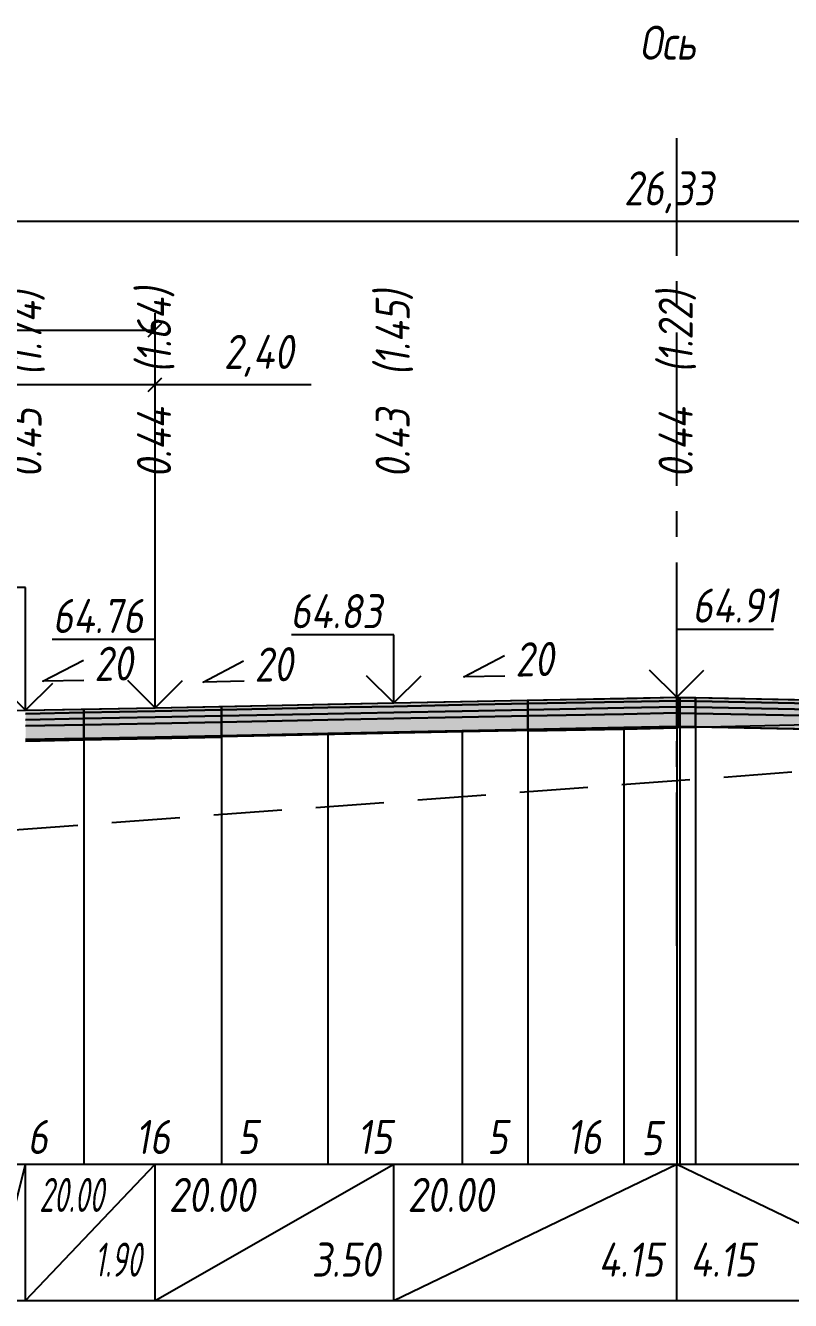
# Model space of a CAD drawing. Extents: x -717 to 1451, y -133302 to 233.
# Drawn here: x -351.8 to -295.7, y -126435.9 to -126342.3 of the extents above; entities that cross this region are included whole.
import ezdxf
from ezdxf.enums import TextEntityAlignment as Align

# ---------------------------------------------------------------- set-up
doc = ezdxf.new("R2010")
doc.units = 0
doc.linetypes.add('осевая2', pattern=[1.125, 0.75, -0.125, 0.125, -0.125])
doc.linetypes.add('штриховая', pattern=[0.75, 0.5, -0.25])
for name, color, linetype in [('Интерполированный поперечник', 2, 'Continuous'), ('Код_514', 1, 'Continuous'), ('Контур_400', 7, 'Continuous'), ('Контур_508', 7, 'Continuous'), ('Контур_513', 7, 'Continuous'), ('Контур_818', 7, 'Continuous'), ('Красный поперечник', 1, 'Continuous'), ('Объём_2501', 7, 'Continuous'), ('Ось', 1, 'осевая2'), ('Откосы', 7, 'Continuous'), ('Отметки покрытия', 7, 'Continuous'), ('Рабочие отметки', 7, 'Continuous'), ('Рабочие отметки доп.', 7, 'Continuous'), ('Слои выравнивания', 7, 'Continuous'), ('Таблица', 7, 'Continuous'), ('Уклоны проезжей части', 7, 'Continuous'), ('Черный поперечник', 3, 'Continuous')]:
    doc.layers.add(name, color=color, linetype=linetype)
for name, color, linetype, true_color in [('Контур_2570', 7, 'Continuous', 0x80ff00), ('Контур_2725', 7, 'Continuous', 0x323232), ('Контур_2760', 7, 'Continuous', 0x323232), ('Контур_2761', 7, 'Continuous', 0x323232), ('Контур_2762', 7, 'Continuous', 0x323232), ('Контур_2763', 7, 'Continuous', 0x323232), ('Контур_2764', 7, 'Continuous', 0x323232), ('Контур_2765', 7, 'Continuous', 0x323232), ('Контур_402', 7, 'Continuous', 0xff6464)]:
    doc.layers.add(name, color=color, linetype=linetype, true_color=true_color)
doc.styles.get("Standard").update_dxf_attribs({"font": 'txt', "height": 2.5})
doc.styles.add('М', font='romand.shx', dxfattribs={"width": 0.8, "oblique": 10, "height": 2.5})
doc.dimstyles.new('ISO-25', dxfattribs={"dimtxt": 2.5, "dimasz": 2.5, "dimexe": 1.25, "dimexo": 0.625, "dimtad": 1, "dimtxsty": 'Standard', "dimcen": 2.5, "dimadec": 0, "dimazin": 0, "dimtfac": 1, "dimtmove": 0, "dimatfit": 3, "dimfxl": 1, "dimarcsym": 0})

# ---------------------------------------------------------------- blocks, each defined once
blk = doc.blocks.new('_Oblique')
at = {"color": 0, "linetype": 'ByBlock', "lineweight": -2}
blk.add_line((-0.5, -0.5), (0.5, 0.5), dxfattribs=at)
blk = doc.blocks.new('*D2675')
at = {"color": 0, "lineweight": -2, "transparency": 16777216}
for p, q in [((-354.289, -126392.065), (-354.289, -126367.435)), ((-342.289, -126391.825), (-342.289, -126367.435)), ((-354.289, -126368.685), (-342.289, -126368.685)), ((-342.289, -126368.685), (-330.837, -126368.685))]:
    blk.add_line(p, q, dxfattribs=at)
at = {"layer": 'Defpoints', "color": 0, "transparency": 16777216}
for p in [(-342.289, -126368.685), (-342.289, -126392.45), (-354.289, -126392.69)]:
    blk.add_point(p, dxfattribs=at)
at = {"color": 0, "lineweight": -2, "transparency": 16777216, "rotation": 180}
blk.add_blockref('_Oblique', (-354.289, -126368.685), dxfattribs=at)
at = {"color": 0, "lineweight": -2, "transparency": 16777216}
blk.add_blockref('_Oblique', (-342.289, -126368.685), dxfattribs=at)
at = {"color": 0, "transparency": 16777216, "insert": (-334.688, -126366.571), "char_height": 2.5, "width": 9.58333, "attachment_point": 5, "style": 'М'}
blk.add_mtext('2,40', dxfattribs=at)
blk = doc.blocks.new('*D2678')
at = {"color": 0, "lineweight": -2, "transparency": 16777216}
for p, q in [((-370.456, -126392.711), (-370.456, -126363.435)), ((-342.289, -126391.825), (-342.289, -126363.435)), ((-370.456, -126364.685), (-342.289, -126364.685))]:
    blk.add_line(p, q, dxfattribs=at)
at = {"layer": 'Defpoints', "color": 0, "transparency": 16777216}
for p in [(-342.289, -126364.685), (-342.289, -126392.45), (-370.456, -126393.336)]:
    blk.add_point(p, dxfattribs=at)
at = {"color": 0, "lineweight": -2, "transparency": 16777216, "rotation": 180}
blk.add_blockref('_Oblique', (-370.456, -126364.685), dxfattribs=at)
at = {"color": 0, "lineweight": -2, "transparency": 16777216}
blk.add_blockref('_Oblique', (-342.289, -126364.685), dxfattribs=at)
at = {"color": 0, "transparency": 16777216, "insert": (-360.981, -126362.571), "char_height": 2.5, "width": 10, "attachment_point": 5, "style": 'М'}
blk.add_mtext('5,63', dxfattribs=at)
blk = doc.blocks.new('*D2679')
at = {"color": 0, "lineweight": -2, "transparency": 16777216}
for p, q in [((-370.456, -126392.711), (-370.456, -126355.435)), ((-238.789, -126392.505), (-238.789, -126355.435)), ((-370.456, -126356.685), (-238.789, -126356.685))]:
    blk.add_line(p, q, dxfattribs=at)
at = {"layer": 'Defpoints', "color": 0, "transparency": 16777216}
for p in [(-238.789, -126356.685), (-370.456, -126393.336), (-238.789, -126393.13)]:
    blk.add_point(p, dxfattribs=at)
at = {"color": 0, "lineweight": -2, "transparency": 16777216, "rotation": 180}
blk.add_blockref('_Oblique', (-370.456, -126356.685), dxfattribs=at)
at = {"color": 0, "lineweight": -2, "transparency": 16777216}
blk.add_blockref('_Oblique', (-238.789, -126356.685), dxfattribs=at)
at = {"color": 0, "transparency": 16777216, "insert": (-304.623, -126354.571), "char_height": 2.5, "width": 12.5, "attachment_point": 5, "style": 'М'}
blk.add_mtext('26,33', dxfattribs=at)

msp = doc.modelspace()

# ---------------------------------------------------------------- hatches: boundary and pattern name
at = {"layer": 'Слои выравнивания'}
for color, points in [(2, [(-351.789, -126392.577), (-351.789, -126392.827), (-347.513, -126392.741), (-347.513, -126392.491)]), (2, [(-347.513, -126392.491), (-342.289, -126392.387), (-337.416, -126392.29), (-337.416, -126392.54), (-342.289, -126392.637), (-347.513, -126392.741)]), (2, [(-337.416, -126392.29), (-329.623, -126392.134), (-324.789, -126392.037), (-319.762, -126391.936), (-314.959, -126391.84), (-314.959, -126392.09), (-319.762, -126392.186), (-324.789, -126392.287), (-329.623, -126392.384), (-337.416, -126392.54)]), (3, [(-337.416, -126392.54), (-329.623, -126392.384), (-324.789, -126392.287), (-319.762, -126392.186), (-314.959, -126392.09), (-314.959, -126392.54), (-319.762, -126392.636), (-324.789, -126392.737), (-329.623, -126392.834), (-337.416, -126392.99)]), (2, [(-314.959, -126391.84), (-307.926, -126391.7), (-304.039, -126391.622), (-304.039, -126391.872), (-307.926, -126391.95), (-314.959, -126392.09)]), (3, [(-314.959, -126392.09), (-307.926, -126391.95), (-304.039, -126391.872), (-304.039, -126392.322), (-307.926, -126392.4), (-314.959, -126392.54)]), (4, [(-314.959, -126392.54), (-307.926, -126392.4), (-304.039, -126392.322), (-304.039, -126392.772), (-307.926, -126392.85), (-314.959, -126392.99)]), (2, [(-304.039, -126391.622), (-303.822, -126391.626), (-303.822, -126391.876), (-304.039, -126391.872)]), (3, [(-304.039, -126391.872), (-303.822, -126391.876), (-303.822, -126392.326), (-304.039, -126392.322)]), (4, [(-304.039, -126392.322), (-303.822, -126392.326), (-303.822, -126392.776), (-304.039, -126392.772)]), (2, [(-303.822, -126391.626), (-302.652, -126391.65), (-302.652, -126391.9), (-303.822, -126391.876)]), (3, [(-303.822, -126391.876), (-302.652, -126391.9), (-302.652, -126392.35), (-303.822, -126392.326)]), (4, [(-303.822, -126392.326), (-302.652, -126392.35), (-302.652, -126392.8), (-303.822, -126392.776)]), (2, [(-302.652, -126391.65), (-283.289, -126392.037), (-279.26, -126392.118), (-276.04, -126392.182), (-269.187, -126392.319), (-268.09, -126392.341), (-268.09, -126392.591), (-269.187, -126392.569), (-276.04, -126392.432), (-279.26, -126392.368), (-283.289, -126392.287), (-302.652, -126391.9)]), (3, [(-302.652, -126391.9), (-283.289, -126392.287), (-279.26, -126392.368), (-276.04, -126392.432), (-269.187, -126392.569), (-268.09, -126392.591), (-268.09, -126393.041), (-269.187, -126393.019), (-276.04, -126392.882), (-279.26, -126392.818), (-283.289, -126392.737), (-302.652, -126392.35)]), (4, [(-302.652, -126392.35), (-283.289, -126392.737), (-279.26, -126392.818), (-276.04, -126392.882), (-269.187, -126393.019), (-268.09, -126393.041), (-268.09, -126393.491), (-269.187, -126393.469), (-276.04, -126393.332), (-279.26, -126393.268), (-283.289, -126393.187), (-302.652, -126392.8)]), (3, [(-351.789, -126392.827), (-351.789, -126393.277), (-347.513, -126393.191), (-347.513, -126392.741)]), (4, [(-351.789, -126393.277), (-351.789, -126393.727), (-347.513, -126393.641), (-347.513, -126393.191)]), (3, [(-347.513, -126392.741), (-342.289, -126392.637), (-337.416, -126392.54), (-337.416, -126392.99), (-342.289, -126393.087), (-347.513, -126393.191)]), (4, [(-347.513, -126393.191), (-342.289, -126393.087), (-337.416, -126392.99), (-337.416, -126393.44), (-342.289, -126393.537), (-347.513, -126393.641)]), (5, [(-347.513, -126393.641), (-342.289, -126393.537), (-337.416, -126393.44), (-337.416, -126394.44), (-342.289, -126394.537), (-347.513, -126394.641)]), (4, [(-337.416, -126392.99), (-329.623, -126392.834), (-324.789, -126392.737), (-319.762, -126392.636), (-314.959, -126392.54), (-314.959, -126392.99), (-319.762, -126393.086), (-324.789, -126393.187), (-329.623, -126393.284), (-337.416, -126393.44)]), (5, [(-337.416, -126393.44), (-329.623, -126393.284), (-324.789, -126393.187), (-319.762, -126393.086), (-314.959, -126392.99), (-314.959, -126393.99), (-319.762, -126394.086), (-324.789, -126394.187), (-329.623, -126394.284), (-337.416, -126394.44)]), (5, [(-314.959, -126392.99), (-307.926, -126392.85), (-304.039, -126392.772), (-304.039, -126393.772), (-307.926, -126393.85), (-314.959, -126393.99)]), (5, [(-304.039, -126392.772), (-303.822, -126392.776), (-303.822, -126393.776), (-304.039, -126393.772)]), (5, [(-303.822, -126392.776), (-302.652, -126392.8), (-302.652, -126393.8), (-303.822, -126393.776)]), (5, [(-302.652, -126392.8), (-283.289, -126393.187), (-279.26, -126393.268), (-276.04, -126393.332), (-269.187, -126393.469), (-268.09, -126393.491), (-268.09, -126394.491), (-269.187, -126394.469), (-276.04, -126394.332), (-279.26, -126394.268), (-283.289, -126394.187), (-302.652, -126393.8)]), (5, [(-351.789, -126393.727), (-351.789, -126394.727), (-347.513, -126394.641), (-347.513, -126393.641)]), (7, [(-337.416, -126394.44), (-329.623, -126394.284), (-324.789, -126394.187), (-319.762, -126394.086), (-314.959, -126393.99), (-314.959, -126394.04), (-319.762, -126394.136), (-324.789, -126394.237), (-329.623, -126394.334), (-337.416, -126394.49)]), (7, [(-314.959, -126393.99), (-307.926, -126393.85), (-304.039, -126393.772), (-304.039, -126393.822), (-307.926, -126393.9), (-314.959, -126394.04)]), (6, [(-314.959, -126394.04), (-307.926, -126393.9), (-304.039, -126393.822), (-304.039, -126393.872), (-307.926, -126393.95), (-314.959, -126394.09)]), (7, [(-304.039, -126393.772), (-303.822, -126393.776), (-303.822, -126393.826), (-304.039, -126393.831)]), (7, [(-303.822, -126393.776), (-302.652, -126393.8), (-302.652, -126393.85), (-303.822, -126393.826)]), (7, [(-351.789, -126394.727), (-351.789, -126394.777), (-347.513, -126394.691), (-347.513, -126394.641)]), (6, [(-351.789, -126394.777), (-351.789, -126394.848), (-347.513, -126394.741), (-347.513, -126394.691)]), (7, [(-347.513, -126394.641), (-342.289, -126394.537), (-337.416, -126394.44), (-337.416, -126394.49), (-342.289, -126394.587), (-347.513, -126394.691)]), (6, [(-347.513, -126394.691), (-342.289, -126394.587), (-337.416, -126394.49), (-337.416, -126394.54), (-342.289, -126394.637), (-347.513, -126394.741)])]:
    msp.add_hatch(color=color, dxfattribs=at).paths.add_polyline_path(points)

# ---------------------------------------------------------------- linework, layer by layer
at = {"layer": 'Интерполированный поперечник', "linetype": 'штриховая', "ltscale": 10, "flags": 128}
msp.add_lwpolyline([(-397.821, -126404.717), (-227.805, -126392.049)], dxfattribs=at)
at = {"layer": 'Код_514'}
for p, q in [((-354.289, -126435.881), (-351.789, -126425.881)), ((-351.789, -126435.881), (-351.789, -126425.881)), ((-351.789, -126435.881), (-342.289, -126425.881)), ((-342.289, -126435.881), (-342.289, -126425.881)), ((-342.289, -126435.881), (-324.789, -126425.881)), ((-324.789, -126435.881), (-324.789, -126425.881)), ((-324.789, -126435.881), (-304.039, -126425.881)), ((-304.039, -126435.881), (-304.039, -126425.881)), ((-304.039, -126425.881), (-283.289, -126435.881))]:
    msp.add_line(p, q, dxfattribs=at)
at = {"layer": 'Контур_2570', "flags": 128}
msp.add_lwpolyline([(-351.789, -126394.848), (-329.623, -126394.295), (-319.762, -126394.123), (-307.926, -126393.92), (-304.039, -126393.831), (-276.04, -126393.194), (-260.355, -126392.793), (-259.932, -126392.136), (-259.855, -126392.02), (-255.389, -126391.911), (-247.517, -126391.794), (-243.016, -126391.72), (-235.526, -126391.597), (-234.518, -126391.606), (-233.963, -126391.663), (-227.77, -126392.05), (-227.77, -126392.8), (-213.789, -126392.382)], dxfattribs=at)
at = {"layer": 'Контур_2725', "flags": 128}
msp.add_lwpolyline([(-351.789, -126394.848), (-347.513, -126394.741), (-342.289, -126394.637), (-337.416, -126394.54), (-337.416, -126394.49), (-329.623, -126394.334), (-324.789, -126394.237), (-319.762, -126394.136), (-314.959, -126394.04), (-314.959, -126394.09), (-307.926, -126393.95), (-304.039, -126393.872), (-304.039, -126393.831), (-303.822, -126393.826), (-302.652, -126393.85), (-302.652, -126393.8), (-283.289, -126394.187), (-279.26, -126394.268), (-276.04, -126394.332), (-269.187, -126394.469), (-268.09, -126394.491)], dxfattribs=at)
at = {"layer": 'Контур_2760', "flags": 128}
msp.add_lwpolyline([(-354.289, -126392.627), (-351.789, -126392.577), (-347.513, -126392.491), (-342.289, -126392.387), (-337.416, -126392.29), (-329.623, -126392.134), (-324.789, -126392.037), (-319.762, -126391.936), (-314.959, -126391.84), (-307.926, -126391.7), (-304.039, -126391.622), (-303.822, -126391.626), (-302.652, -126391.65), (-283.289, -126392.037), (-279.26, -126392.118), (-276.04, -126392.182), (-269.187, -126392.319), (-268.09, -126392.341)], dxfattribs=at)
at = {"layer": 'Контур_2761', "flags": 128}
msp.add_lwpolyline([(-351.789, -126392.827), (-347.513, -126392.741), (-342.289, -126392.637), (-337.416, -126392.54), (-329.623, -126392.384), (-324.789, -126392.287), (-319.762, -126392.186), (-314.959, -126392.09), (-307.926, -126391.95), (-304.039, -126391.872), (-303.822, -126391.876), (-302.652, -126391.9), (-283.289, -126392.287), (-279.26, -126392.368), (-276.04, -126392.432), (-269.187, -126392.569), (-268.09, -126392.591)], dxfattribs=at)
at = {"layer": 'Контур_2762', "flags": 128}
msp.add_lwpolyline([(-351.789, -126393.277), (-347.513, -126393.191), (-342.289, -126393.087), (-337.416, -126392.99), (-329.623, -126392.834), (-324.789, -126392.737), (-319.762, -126392.636), (-314.959, -126392.54), (-307.926, -126392.4), (-304.039, -126392.322), (-303.822, -126392.326), (-302.652, -126392.35), (-283.289, -126392.737), (-279.26, -126392.818), (-276.04, -126392.882), (-269.187, -126393.019), (-268.09, -126393.041)], dxfattribs=at)
at = {"layer": 'Контур_2763', "flags": 128}
msp.add_lwpolyline([(-351.789, -126393.727), (-347.513, -126393.641), (-342.289, -126393.537), (-337.416, -126393.44), (-329.623, -126393.284), (-324.789, -126393.187), (-319.762, -126393.086), (-314.959, -126392.99), (-307.926, -126392.85), (-304.039, -126392.772), (-303.822, -126392.776), (-302.652, -126392.8), (-283.289, -126393.187), (-279.26, -126393.268), (-276.04, -126393.332), (-269.187, -126393.469), (-268.09, -126393.491)], dxfattribs=at)
at = {"layer": 'Контур_2764', "flags": 128}
msp.add_lwpolyline([(-351.789, -126394.727), (-347.513, -126394.641), (-342.289, -126394.537), (-337.416, -126394.44), (-329.623, -126394.284), (-324.789, -126394.187), (-319.762, -126394.086), (-314.959, -126393.99), (-307.926, -126393.85), (-304.039, -126393.772), (-303.822, -126393.776), (-302.652, -126393.8)], dxfattribs=at)
at = {"layer": 'Контур_2765', "flags": 128}
for points in [[(-314.959, -126394.04), (-307.926, -126393.9), (-304.039, -126393.822)], [(-351.789, -126394.777), (-347.513, -126394.691), (-342.289, -126394.587), (-337.416, -126394.49)]]:
    msp.add_lwpolyline(points, dxfattribs=at)
at = {"layer": 'Контур_400', "flags": 128}
for points in [[(-354.289, -126392.627), (-351.789, -126392.577), (-351.789, -126392.577), (-342.289, -126392.387), (-342.289, -126392.387), (-342.289, -126392.387), (-342.289, -126392.387), (-324.789, -126392.037), (-304.039, -126391.622)], [(-304.039, -126391.622), (-283.289, -126392.037), (-265.789, -126392.387), (-265.789, -126392.387), (-265.789, -126392.387), (-265.789, -126392.387), (-248.289, -126392.737), (-248.289, -126392.737), (-245.789, -126392.787)]]:
    msp.add_lwpolyline(points, dxfattribs=at)
at = {"layer": 'Контур_402', "flags": 128}
msp.add_lwpolyline([(-351.789, -126394.848), (-347.513, -126394.741), (-337.416, -126394.54), (-337.416, -126394.49), (-314.959, -126394.04), (-314.959, -126394.09), (-304.039, -126393.872), (-304.039, -126393.831), (-303.822, -126393.826), (-302.652, -126393.85), (-302.652, -126393.8), (-268.09, -126394.491), (-268.09, -126392.341), (-265.789, -126392.387), (-260.355, -126392.496), (-260.355, -126396.983), (-238.789, -126397.63)], dxfattribs=at)
at = {"layer": 'Контур_508', "flags": 128}
msp.add_lwpolyline([(-351.789, -126394.848), (-347.513, -126394.741), (-337.416, -126394.54), (-337.416, -126394.49), (-314.959, -126394.04), (-314.959, -126394.09), (-304.039, -126393.872), (-304.039, -126393.831), (-303.822, -126393.826), (-302.652, -126393.85), (-302.652, -126393.8), (-268.09, -126394.491), (-268.09, -126392.341), (-265.789, -126392.387), (-260.355, -126392.496), (-260.355, -126396.983), (-238.789, -126397.63)], dxfattribs=at)
at = {"layer": 'Контур_513', "flags": 128}
msp.add_lwpolyline([(-351.789, -126394.848), (-347.513, -126394.741), (-337.416, -126394.54), (-337.416, -126394.49), (-314.959, -126394.04), (-314.959, -126394.09), (-304.039, -126393.872), (-304.039, -126393.831), (-303.822, -126393.826), (-302.652, -126393.85), (-302.652, -126393.8), (-268.09, -126394.491), (-268.09, -126392.341), (-265.789, -126392.387), (-260.355, -126392.496), (-260.355, -126396.983), (-238.789, -126397.63)], dxfattribs=at)
at = {"layer": 'Контур_818', "flags": 128}
msp.add_lwpolyline([(-351.789, -126394.848), (-329.623, -126394.295), (-319.762, -126394.123), (-307.926, -126393.92), (-304.039, -126393.831), (-276.04, -126393.194), (-260.355, -126392.793), (-259.932, -126392.136), (-259.855, -126392.02), (-255.389, -126391.911), (-247.517, -126391.794), (-243.016, -126391.72), (-238.789, -126391.651)], dxfattribs=at)
at = {"layer": 'Красный поперечник'}
for p, q in [((-351.789, -126392.577), (-342.289, -126392.387)), ((-342.289, -126392.387), (-324.789, -126392.037)), ((-324.789, -126392.037), (-304.039, -126391.622)), ((-304.039, -126391.622), (-283.289, -126392.037)), ((-354.289, -126392.627), (-351.789, -126392.577))]:
    msp.add_line(p, q, dxfattribs=at)
at = {"layer": 'Объём_2501', "flags": 128}
for points in [[(-354.289, -126392.627), (-351.789, -126392.577), (-351.789, -126392.577), (-342.289, -126392.387), (-342.289, -126392.387), (-342.289, -126392.387), (-342.289, -126392.387), (-324.789, -126392.037), (-304.039, -126391.622)], [(-354.289, -126392.627), (-351.789, -126392.577), (-351.789, -126392.577), (-342.289, -126392.387)], [(-304.039, -126391.622), (-283.289, -126392.037), (-265.789, -126392.387), (-265.789, -126392.387), (-265.789, -126392.387), (-265.789, -126392.387), (-248.289, -126392.737), (-248.289, -126392.737), (-245.789, -126392.787)]]:
    msp.add_lwpolyline(points, dxfattribs=at)
at = {"layer": 'Ось', "ltscale": 15}
msp.add_line((-304.039, -126409.852), (-304.039, -126350.593), dxfattribs=at)
at = {"layer": 'Откосы', "color": 1, "flags": 128}
for points in [[(-316.64, -126390.063), (-319.64, -126390.123), (-316.67, -126388.563)], [(-347.512, -126390.389), (-350.511, -126390.449), (-347.542, -126388.889)], [(-335.765, -126390.445), (-338.765, -126390.505), (-335.795, -126388.946)]]:
    msp.add_lwpolyline(points, dxfattribs=at)
at = {"layer": 'Отметки покрытия', "color": 1}
for p, q in [((-351.789, -126383.577), (-358.339, -126383.577)), ((-351.789, -126392.577), (-351.789, -126383.577)), ((-304.039, -126391.622), (-304.039, -126386.622)), ((-304.039, -126386.622), (-296.939, -126386.622)), ((-342.289, -126387.387), (-349.839, -126387.387)), ((-342.289, -126392.387), (-342.289, -126387.387)), ((-324.789, -126387.037), (-332.289, -126387.037)), ((-324.789, -126392.037), (-324.789, -126387.037)), ((-304.039, -126391.622), (-306.039, -126389.622)), ((-304.039, -126391.622), (-302.039, -126389.622)), ((-351.789, -126392.577), (-353.789, -126390.577)), ((-351.789, -126392.577), (-349.789, -126390.577)), ((-342.289, -126392.387), (-344.289, -126390.387)), ((-342.289, -126392.387), (-340.289, -126390.387)), ((-324.789, -126392.037), (-326.789, -126390.037)), ((-324.789, -126392.037), (-322.789, -126390.037))]:
    msp.add_line(p, q, dxfattribs=at)
at = {"layer": 'Слои выравнивания'}
for p, q in [((-347.513, -126392.491), (-347.513, -126425.881)), ((-337.416, -126392.29), (-337.416, -126425.881)), ((-337.416, -126392.29), (-337.416, -126425.881)), ((-314.959, -126391.84), (-314.959, -126425.881)), ((-314.959, -126391.84), (-314.959, -126425.881)), ((-304.039, -126391.622), (-304.039, -126425.881)), ((-303.822, -126391.626), (-303.822, -126425.881)), ((-302.652, -126391.65), (-302.652, -126425.881)), ((-302.652, -126391.65), (-302.652, -126425.881))]:
    msp.add_line(p, q, dxfattribs=at)
at = {"layer": 'Слои выравнивания', "color": 2, "flags": 128}
msp.add_lwpolyline([(-354.289, -126392.877), (-354.289, -126392.627), (-351.789, -126392.577), (-347.513, -126392.491), (-347.513, -126392.741), (-351.789, -126392.827)], dxfattribs=at)
for points in [[(-347.513, -126392.491), (-342.289, -126392.387), (-337.416, -126392.29), (-337.416, -126392.54), (-342.289, -126392.637), (-347.513, -126392.741)], [(-337.416, -126392.29), (-329.623, -126392.134), (-324.789, -126392.037), (-319.762, -126391.936), (-314.959, -126391.84), (-314.959, -126392.09), (-319.762, -126392.186), (-324.789, -126392.287), (-329.623, -126392.384), (-337.416, -126392.54)], [(-337.416, -126392.29), (-337.416, -126392.54)], [(-314.959, -126391.84), (-307.926, -126391.7), (-304.039, -126391.622), (-304.039, -126391.872), (-307.926, -126391.95), (-314.959, -126392.09)], [(-314.959, -126391.84), (-314.959, -126392.09)], [(-304.039, -126391.622), (-303.822, -126391.626), (-303.822, -126391.876), (-304.039, -126391.872)], [(-303.822, -126391.626), (-302.652, -126391.65), (-302.652, -126391.9), (-303.822, -126391.876)], [(-302.652, -126391.65), (-302.652, -126391.9)], [(-302.652, -126391.65), (-283.289, -126392.037), (-279.26, -126392.118), (-276.04, -126392.182), (-269.187, -126392.319), (-268.09, -126392.341), (-268.09, -126392.591), (-269.187, -126392.569), (-276.04, -126392.432), (-279.26, -126392.368), (-283.289, -126392.287), (-302.652, -126391.9)]]:
    msp.add_lwpolyline(points, close=True, dxfattribs=at)
at = {"layer": 'Слои выравнивания', "color": 3, "flags": 128}
for points in [[(-337.416, -126392.54), (-329.623, -126392.384), (-324.789, -126392.287), (-319.762, -126392.186), (-314.959, -126392.09), (-314.959, -126392.54), (-319.762, -126392.636), (-324.789, -126392.737), (-329.623, -126392.834), (-337.416, -126392.99)], [(-314.959, -126392.09), (-307.926, -126391.95), (-304.039, -126391.872), (-304.039, -126392.322), (-307.926, -126392.4), (-314.959, -126392.54)], [(-314.959, -126392.09), (-314.959, -126392.54)], [(-304.039, -126391.872), (-303.822, -126391.876), (-303.822, -126392.326), (-304.039, -126392.322)], [(-303.822, -126391.876), (-302.652, -126391.9), (-302.652, -126392.35), (-303.822, -126392.326)], [(-302.652, -126391.9), (-302.652, -126392.35)], [(-302.652, -126391.9), (-283.289, -126392.287), (-279.26, -126392.368), (-276.04, -126392.432), (-269.187, -126392.569), (-268.09, -126392.591), (-268.09, -126393.041), (-269.187, -126393.019), (-276.04, -126392.882), (-279.26, -126392.818), (-283.289, -126392.737), (-302.652, -126392.35)], [(-347.513, -126392.741), (-342.289, -126392.637), (-337.416, -126392.54), (-337.416, -126392.99), (-342.289, -126393.087), (-347.513, -126393.191)], [(-337.416, -126392.54), (-337.416, -126392.99)]]:
    msp.add_lwpolyline(points, close=True, dxfattribs=at)
at = {"layer": 'Слои выравнивания', "color": 4, "flags": 128}
for points in [[(-314.959, -126392.54), (-307.926, -126392.4), (-304.039, -126392.322), (-304.039, -126392.772), (-307.926, -126392.85), (-314.959, -126392.99)], [(-304.039, -126392.322), (-303.822, -126392.326), (-303.822, -126392.776), (-304.039, -126392.772)], [(-303.822, -126392.326), (-302.652, -126392.35), (-302.652, -126392.8), (-303.822, -126392.776)], [(-302.652, -126392.35), (-302.652, -126392.8)], [(-302.652, -126392.35), (-283.289, -126392.737), (-279.26, -126392.818), (-276.04, -126392.882), (-269.187, -126393.019), (-268.09, -126393.041), (-268.09, -126393.491), (-269.187, -126393.469), (-276.04, -126393.332), (-279.26, -126393.268), (-283.289, -126393.187), (-302.652, -126392.8)], [(-347.513, -126393.191), (-342.289, -126393.087), (-337.416, -126392.99), (-337.416, -126393.44), (-342.289, -126393.537), (-347.513, -126393.641)], [(-337.416, -126392.99), (-329.623, -126392.834), (-324.789, -126392.737), (-319.762, -126392.636), (-314.959, -126392.54), (-314.959, -126392.99), (-319.762, -126393.086), (-324.789, -126393.187), (-329.623, -126393.284), (-337.416, -126393.44)], [(-337.416, -126392.99), (-337.416, -126393.44)], [(-314.959, -126392.54), (-314.959, -126392.99)]]:
    msp.add_lwpolyline(points, close=True, dxfattribs=at)
at = {"layer": 'Слои выравнивания', "color": 3, "flags": 128}
msp.add_lwpolyline([(-351.789, -126392.827), (-347.513, -126392.741), (-347.513, -126393.191), (-351.789, -126393.277)], dxfattribs=at)
at = {"layer": 'Слои выравнивания', "color": 4, "flags": 128}
msp.add_lwpolyline([(-351.789, -126393.277), (-347.513, -126393.191), (-347.513, -126393.641), (-351.789, -126393.727)], dxfattribs=at)
at = {"layer": 'Слои выравнивания', "color": 5, "flags": 128}
for points in [[(-347.513, -126393.641), (-342.289, -126393.537), (-337.416, -126393.44), (-337.416, -126394.44), (-342.289, -126394.537), (-347.513, -126394.641)], [(-337.416, -126393.44), (-329.623, -126393.284), (-324.789, -126393.187), (-319.762, -126393.086), (-314.959, -126392.99), (-314.959, -126393.99), (-319.762, -126394.086), (-324.789, -126394.187), (-329.623, -126394.284), (-337.416, -126394.44)], [(-337.416, -126393.44), (-337.416, -126394.44)], [(-314.959, -126392.99), (-307.926, -126392.85), (-304.039, -126392.772), (-304.039, -126393.772), (-307.926, -126393.85), (-314.959, -126393.99)], [(-314.959, -126392.99), (-314.959, -126393.99)], [(-304.039, -126392.772), (-303.822, -126392.776), (-303.822, -126393.776), (-304.039, -126393.772)], [(-303.822, -126392.776), (-302.652, -126392.8), (-302.652, -126393.8), (-303.822, -126393.776)], [(-302.652, -126392.8), (-302.652, -126393.8)], [(-302.652, -126392.8), (-283.289, -126393.187), (-279.26, -126393.268), (-276.04, -126393.332), (-269.187, -126393.469), (-268.09, -126393.491), (-268.09, -126394.491), (-269.187, -126394.469), (-276.04, -126394.332), (-279.26, -126394.268), (-283.289, -126394.187), (-302.652, -126393.8)]]:
    msp.add_lwpolyline(points, close=True, dxfattribs=at)
msp.add_lwpolyline([(-351.789, -126393.727), (-347.513, -126393.641), (-347.513, -126394.641), (-351.789, -126394.727)], dxfattribs=at)
at = {"layer": 'Слои выравнивания', "color": 7, "flags": 128}
for points in [[(-337.416, -126394.44), (-329.623, -126394.284), (-324.789, -126394.187), (-319.762, -126394.086), (-314.959, -126393.99), (-314.959, -126394.04), (-319.762, -126394.136), (-324.789, -126394.237), (-329.623, -126394.334), (-337.416, -126394.49)], [(-314.959, -126393.99), (-307.926, -126393.85), (-304.039, -126393.772), (-304.039, -126393.822), (-307.926, -126393.9), (-314.959, -126394.04)], [(-314.959, -126393.99), (-314.959, -126394.04)], [(-304.039, -126393.772), (-303.822, -126393.776), (-303.822, -126393.826), (-304.039, -126393.831)], [(-303.822, -126393.776), (-302.652, -126393.8), (-302.652, -126393.85), (-303.822, -126393.826)], [(-347.513, -126394.641), (-342.289, -126394.537), (-337.416, -126394.44), (-337.416, -126394.49), (-342.289, -126394.587), (-347.513, -126394.691)], [(-337.416, -126394.44), (-337.416, -126394.49)]]:
    msp.add_lwpolyline(points, close=True, dxfattribs=at)
at = {"layer": 'Слои выравнивания', "color": 6, "flags": 128}
for points in [[(-314.959, -126394.04), (-307.926, -126393.9), (-304.039, -126393.822), (-304.039, -126393.872), (-307.926, -126393.95), (-314.959, -126394.09)], [(-347.513, -126394.691), (-342.289, -126394.587), (-337.416, -126394.49), (-337.416, -126394.54), (-342.289, -126394.637), (-347.513, -126394.741)]]:
    msp.add_lwpolyline(points, close=True, dxfattribs=at)
at = {"layer": 'Слои выравнивания', "color": 7, "flags": 128}
msp.add_lwpolyline([(-351.789, -126394.727), (-347.513, -126394.641), (-347.513, -126394.691), (-351.789, -126394.777)], dxfattribs=at)
at = {"layer": 'Слои выравнивания', "color": 6, "flags": 128}
msp.add_lwpolyline([(-351.789, -126394.777), (-347.513, -126394.691), (-347.513, -126394.741), (-351.789, -126394.848)], dxfattribs=at)
at = {"layer": 'Таблица'}
for p, q in [((-411.338, -126425.881), (-213.789, -126425.881)), ((-411.338, -126435.881), (-213.789, -126435.881))]:
    msp.add_line(p, q, dxfattribs=at)
at = {"layer": 'Черный поперечник', "color": 7}
for p, q in [((-329.623, -126394.295), (-329.623, -126425.881)), ((-319.762, -126394.123), (-319.762, -126425.881)), ((-307.926, -126393.92), (-307.926, -126425.881)), ((-304.039, -126393.831), (-304.039, -126425.881))]:
    msp.add_line(p, q, dxfattribs=at)
at = {"layer": 'Черный поперечник', "flags": 128}
msp.add_lwpolyline([(-351.789, -126394.848), (-329.623, -126394.295), (-319.762, -126394.123), (-307.926, -126393.92), (-304.039, -126393.831), (-276.04, -126393.194), (-260.355, -126392.793), (-259.932, -126392.136), (-259.855, -126392.02), (-255.389, -126391.911), (-247.517, -126391.794), (-243.016, -126391.72), (-235.526, -126391.597), (-234.518, -126391.606), (-233.963, -126391.663), (-227.77, -126392.05), (-213.789, -126391.632)], dxfattribs=at)

# ---------------------------------------------------------------- texts
at = {"layer": 'Код_514', "style": 'М', "oblique": 10}
for width, p in [(0.6, (-350.789, -126426.881)), (0.8, (-341.289, -126426.881)), (0.8, (-323.789, -126426.881))]:
    msp.add_text('20.00', height=2.5, dxfattribs=dict(at, width=width)).set_placement(p, align=Align.TOP_LEFT)
for s, width, p in [('1.90', 0.6, (-343.289, -126434.881)), ('3.50', 0.8, (-325.789, -126434.881)), ('4.15', 0.8, (-305.039, -126434.881))]:
    msp.add_text(s, height=2.5, dxfattribs=dict(at, width=width)).set_placement(p, align=Align.BOTTOM_RIGHT)
at = {"layer": 'Код_514', "style": 'М', "oblique": 10, "width": 0.8}
msp.add_text('4.15', height=2.5, dxfattribs=at).set_placement((-303.039, -126434.881), align=Align.BOTTOM_LEFT)
at = {"layer": 'Ось', "ltscale": 15, "style": 'М', "oblique": 10, "width": 0.8}
msp.add_text('Ось ', height=2.5, dxfattribs=at).set_placement((-304.039, -126345.593), align=Align.BOTTOM_CENTER)
at = {"layer": 'Отметки покрытия', "color": 1, "style": 'М', "oblique": 10, "width": 0.8}
for s, p in [('64.83', (-325.648, -126387.306)), ('64.76', (-343.148, -126387.656))]:
    msp.add_text(s, height=2.5, dxfattribs=at).set_placement(p, align=Align.BOTTOM_RIGHT)
msp.add_text('64.91', height=2.5, dxfattribs=at).set_placement((-302.898, -126386.891), align=Align.BOTTOM_LEFT)
at = {"layer": 'Рабочие отметки', "color": 1, "style": 'М', "oblique": 10, "width": 0.8}
for s, p in [('0.45', (-351.868, -126375.537)), ('0.44', (-342.368, -126375.537)), ('0.43', (-324.868, -126375.537)), ('0.44', (-304.118, -126375.537))]:
    msp.add_text(s, height=2.5, rotation=90, dxfattribs=at).set_placement(p, align=Align.MIDDLE_LEFT)
at = {"layer": 'Рабочие отметки доп.', "color": 1, "style": 'М', "oblique": 10, "width": 0.8}
for s, p in [('(1.74)', (-351.868, -126368.037)), ('(1.64)', (-342.368, -126367.837)), ('(1.45)', (-324.868, -126368.037)), ('(1.22)', (-304.118, -126367.837))]:
    msp.add_text(s, height=2.5, rotation=90, dxfattribs=at).set_placement(p, align=Align.MIDDLE_LEFT)
at = {"layer": 'Слои выравнивания', "style": 'М', "oblique": 10, "width": 0.8}
for s, p in [('6', (-350.901, -126425.881)), ('16', (-342.464, -126425.881)), ('5', (-335.496, -126425.881)), ('15', (-326.188, -126425.881)), ('5', (-317.192, -126425.881)), ('16', (-310.833, -126425.881)), ('5', (-305.873, -126425.968))]:
    msp.add_text(s, height=2.5, dxfattribs=at).set_placement(p, align=Align.BOTTOM_CENTER)
at = {"layer": 'Уклоны проезжей части', "color": 1, "style": 'М', "oblique": 10, "width": 0.8}
for p in [(-314.434, -126390.83), (-345.306, -126391.156), (-333.559, -126391.212)]:
    msp.add_text('20', height=2.5, rotation=1.14576, dxfattribs=at).set_placement(p, align=Align.BOTTOM_CENTER)

# ---------------------------------------------------------------- dimensions: what is measured, and where the dimension line sits
at = {"color": 5}
dim = msp.add_linear_dim(base=(-238.789, -126356.685), p1=(-370.456, -126393.336), p2=(-238.789, -126393.13), angle=180, dimstyle='ISO-25', override={"dimasz": 1, "dimlfac": 0.2, "dimzin": 0, "dimtxsty": 'М', "dimblk1": 'Oblique', "dimblk2": 'Oblique', "dimsah": 1}, dxfattribs=at)
dim.commit()
dim.dimension.update_dxf_attribs({"geometry": '*D2679', "text_midpoint": (-304.623, -126354.571)})
for base, p1, picture, middle in [((-342.289, -126364.685), (-370.456, -126393.336), '*D2678', (-360.981, -126364.685)), ((-342.289, -126368.685), (-354.289, -126392.69), '*D2675', (-334.688, -126368.685))]:
    dim = msp.add_linear_dim(base=base, p1=p1, p2=(-342.289, -126392.45), angle=180, dimstyle='ISO-25', override={"dimasz": 1, "dimlfac": 0.2, "dimzin": 0, "dimtxsty": 'М', "dimblk1": 'Oblique', "dimblk2": 'Oblique', "dimsah": 1}, dxfattribs=at)
    dim.commit()
    dim.dimension.update_dxf_attribs({"geometry": picture, "text_midpoint": middle, "dimtype": 160})

doc.saveas('drawing.dxf')
